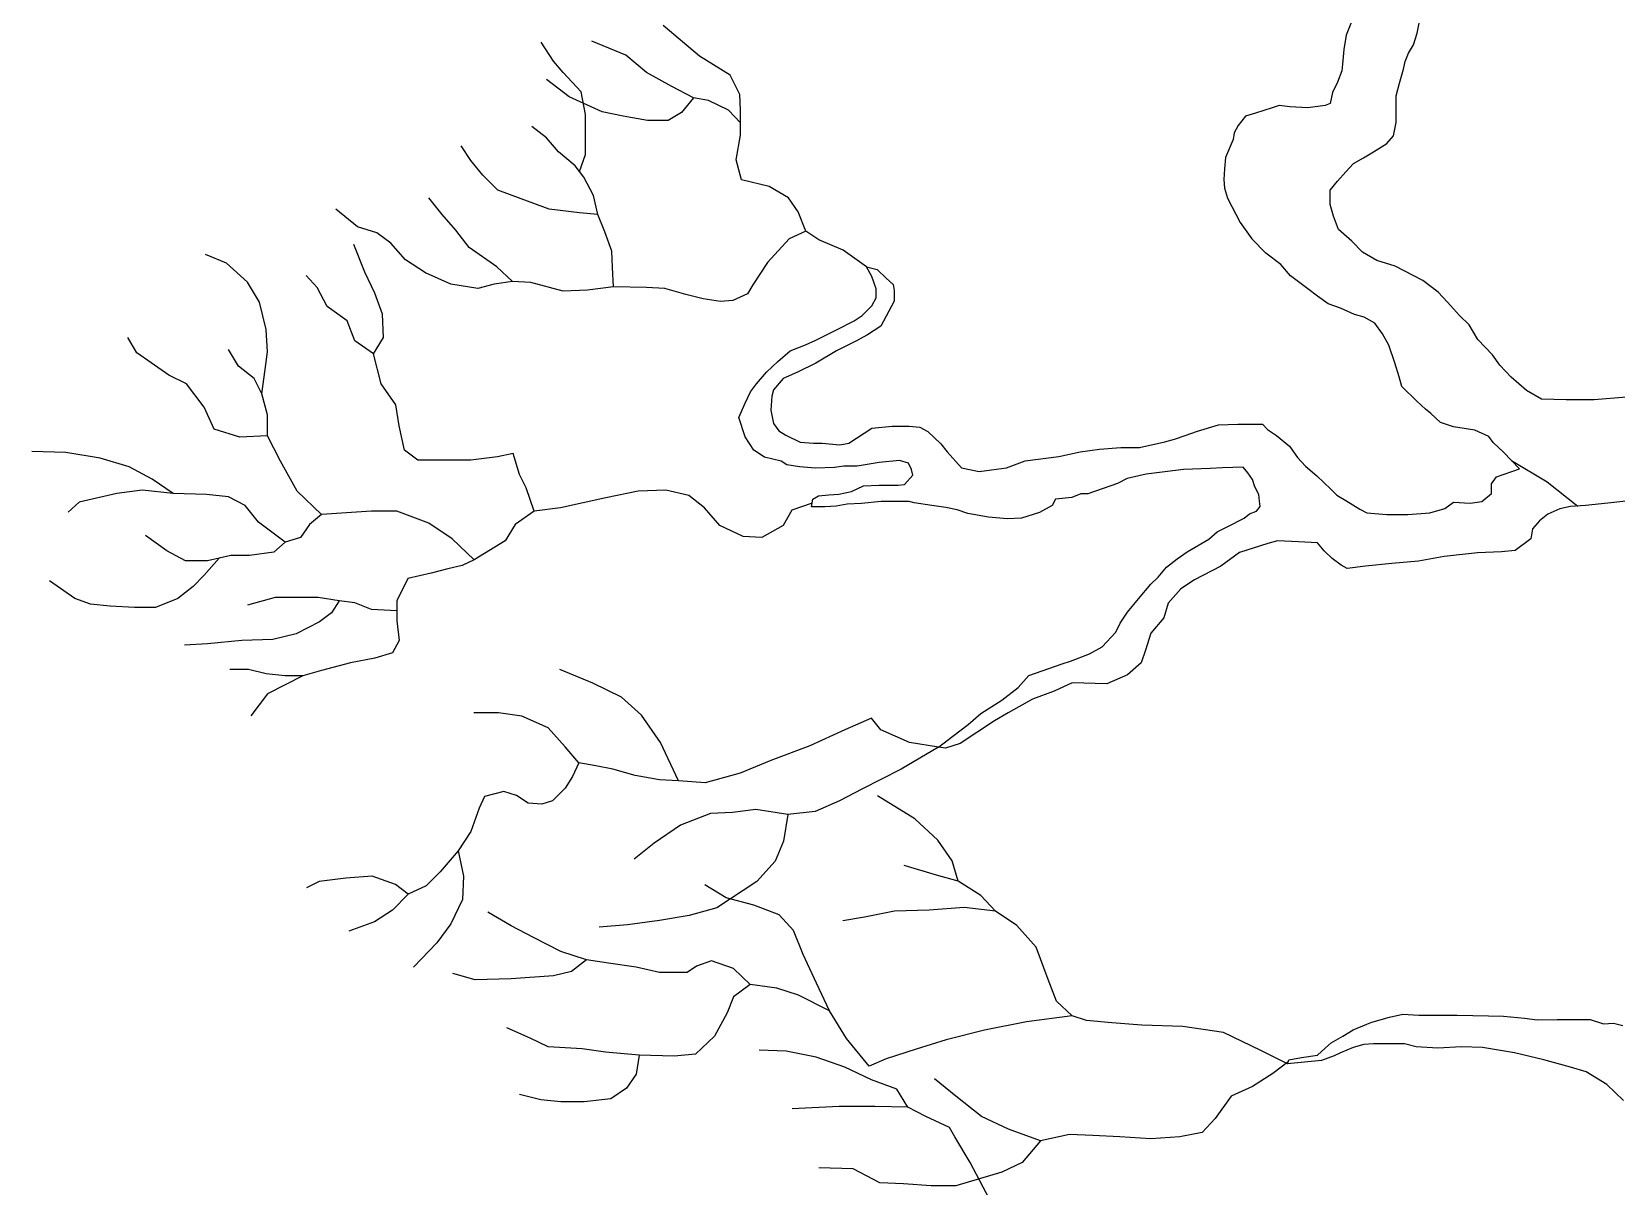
# Model space of a CAD drawing. Header units: millimetres. Extents: x -8050 to 7892, y -21 to 20150.
# Drawn here: x -8050 to -4288, y 13272 to 16012 of the extents above; entities that cross this region are included whole.
import ezdxf

# ---------------------------------------------------------------- set-up
doc = ezdxf.new("R2010")
doc.units = ezdxf.units.MM
doc.layers.add('ceco.net 158', color=7, linetype='Continuous')

msp = doc.modelspace()

# ---------------------------------------------------------------- linework, layer by layer
at = {"layer": 'ceco.net 158'}
for p, q in [((-6464, 15954.4), (-6550.7, 16026.7)), ((-4915.1, 16039.3), (-4929.2, 16004.3)), ((-4761, 16008.7), (-4755.1, 16036.4)), ((-6639.6, 15956.4), (-6720.2, 15989.5)), ((-4929.2, 16004.3), (-4934.8, 15970)), ((-4769, 15980.9), (-4761, 16008.7)), ((-6811.1, 15942), (-6840, 15987.4)), ((-6590, 15915.1), (-6639.6, 15956.4)), ((-6391.6, 15908.9), (-6464, 15954.4)), ((-4934.8, 15970), (-4938.2, 15935.3)), ((-4788.8, 15941.3), (-4780.9, 15961.1)), ((-4780.9, 15961.1), (-4769, 15980.9)), ((-6788.4, 15915.1), (-6811.1, 15942)), ((-6745, 15869.7), (-6788.4, 15915.1)), ((-6530.1, 15882.1), (-6590, 15915.1)), ((-4939.4, 15919.1), (-4949.8, 15892.5)), ((-4938.2, 15935.3), (-4939.4, 15919.1)), ((-4802.7, 15889.7), (-4792.8, 15923.4)), ((-4792.8, 15923.4), (-4788.8, 15941.3)), ((-6773.9, 15857.3), (-6827.6, 15898.6)), ((-6478.4, 15855.2), (-6530.1, 15882.1)), ((-6368.9, 15863.5), (-6391.6, 15908.9)), ((-4949.8, 15892.5), (-4961.4, 15868.3)), ((-4810.6, 15860), (-4802.7, 15889.7)), ((-6695.4, 15822.2), (-6773.9, 15857.3)), ((-6734.6, 15816), (-6745, 15869.7)), ((-6478.4, 15855.2), (-6507.4, 15820.1)), ((-6443.3, 15849), (-6478.4, 15855.2)), ((-6395.8, 15826.3), (-6443.3, 15849)), ((-6366.9, 15826.3), (-6368.9, 15863.5)), ((-4967.1, 15841.7), (-4978.7, 15837.1)), ((-4961.4, 15868.3), (-4967.1, 15841.7)), ((-4810.6, 15836.2), (-4810.6, 15860)), ((-6734.6, 15766.4), (-6734.6, 15816)), ((-6645.8, 15811.8), (-6695.4, 15822.2)), ((-6587.9, 15801.5), (-6645.8, 15811.8)), ((-6538.4, 15801.5), (-6587.9, 15801.5)), ((-6507.4, 15820.1), (-6538.4, 15801.5)), ((-6366.9, 15796.3), (-6395.8, 15826.3)), ((-6366.9, 15766.4), (-6366.9, 15826.3)), ((-5168.3, 15811.6), (-5185.7, 15789.7)), ((-5144.1, 15818.6), (-5168.3, 15811.6)), ((-5104.7, 15831.3), (-5144.1, 15818.6)), ((-5088.6, 15837.1), (-5104.7, 15831.3)), ((-5063.1, 15833.6), (-5088.6, 15837.1)), ((-5020.3, 15831.3), (-5063.1, 15833.6)), ((-4978.7, 15837.1), (-5020.3, 15831.3)), ((-4810.6, 15796.5), (-4810.6, 15836.2)), ((-6827.6, 15760.2), (-6862.7, 15787)), ((-6734.6, 15720.9), (-6734.6, 15766.4)), ((-6377.2, 15708.5), (-6366.9, 15766.4)), ((-5194.9, 15772.3), (-5197.3, 15756.1)), ((-5185.7, 15789.7), (-5194.9, 15772.3)), ((-4832.4, 15747), (-4816.6, 15764.8)), ((-4816.6, 15764.8), (-4810.6, 15796.5)), ((-7007.4, 15706.5), (-7030.1, 15741.6)), ((-6798.7, 15727.1), (-6827.6, 15760.2)), ((-6759.4, 15694.1), (-6798.7, 15727.1)), ((-5197.3, 15756.1), (-5215.8, 15713.4)), ((-4888, 15713.2), (-4864.2, 15727.1)), ((-4864.2, 15727.1), (-4832.4, 15747)), ((-6978.5, 15671.4), (-7007.4, 15706.5)), ((-6738.8, 15667.2), (-6759.4, 15694.1)), ((-6749.1, 15680.7), (-6734.6, 15720.9)), ((-6364.8, 15661), (-6377.2, 15708.5)), ((-5215.8, 15713.4), (-5218.1, 15686.8)), ((-4929.6, 15679.5), (-4911.8, 15699.4)), ((-4911.8, 15699.4), (-4888, 15713.2)), ((-6943.3, 15636.2), (-6978.5, 15671.4)), ((-6716, 15623.8), (-6738.8, 15667.2)), ((-6298.7, 15644.5), (-6364.8, 15661)), ((-5218.1, 15686.8), (-5219.2, 15661.3)), ((-5219.2, 15661.3), (-5218.1, 15640.5)), ((-4967.3, 15635.9), (-4949.4, 15657.7)), ((-4949.4, 15657.7), (-4929.6, 15679.5)), ((-7075.6, 15578.4), (-7106.6, 15617.6)), ((-6887.5, 15615.6), (-6943.3, 15636.2)), ((-6821.4, 15590.8), (-6887.5, 15615.6)), ((-6705.7, 15578.4), (-6716, 15623.8)), ((-6253.2, 15617.6), (-6298.7, 15644.5)), ((-6230.5, 15584.6), (-6253.2, 15617.6)), ((-5218.1, 15640.5), (-5211.1, 15617.4)), ((-5211.1, 15617.4), (-5181.1, 15559.6)), ((-4967.3, 15602.2), (-4967.3, 15635.9)), ((-7276, 15549.5), (-7327.6, 15590.8)), ((-7042.5, 15541.2), (-7075.6, 15578.4)), ((-6749.1, 15582.5), (-6821.4, 15590.8)), ((-6705.7, 15578.4), (-6749.1, 15582.5)), ((-6689.2, 15537.1), (-6705.7, 15578.4)), ((-6211.9, 15539.1), (-6230.5, 15584.6)), ((-4959.4, 15574.5), (-4967.3, 15602.2)), ((-4947.5, 15542.7), (-4959.4, 15574.5)), ((-7230.5, 15535), (-7276, 15549.5)), ((-7011.5, 15499.9), (-7042.5, 15541.2)), ((-6672.7, 15491.6), (-6689.2, 15537.1)), ((-6211.9, 15539.1), (-6251.1, 15520.6)), ((-6180.9, 15518.5), (-6211.9, 15539.1)), ((-5181.1, 15559.6), (-5153.1, 15520.3)), ((-4915.7, 15515), (-4947.5, 15542.7)), ((-7259.1, 15441.7), (-7285.3, 15507.3)), ((-7197.5, 15510.2), (-7230.5, 15535)), ((-7162.3, 15471), (-7197.5, 15510.2)), ((-6945.4, 15454.5), (-7011.5, 15499.9)), ((-6251.1, 15520.6), (-6302.8, 15464.8)), ((-6123, 15493.7), (-6180.9, 15518.5)), ((-5119.8, 15487), (-5153.1, 15520.3)), ((-4890, 15489.2), (-4915.7, 15515)), ((-7587.4, 15462.7), (-7637.3, 15483.7)), ((-7537.5, 15418), (-7587.4, 15462.7)), ((-7114.8, 15440), (-7162.3, 15471)), ((-6670.6, 15452.4), (-6672.7, 15491.6)), ((-6302.8, 15464.8), (-6337.9, 15411.1)), ((-6067.8, 15454.5), (-6123, 15493.7)), ((-5084.4, 15459.9), (-5119.8, 15487)), ((-4856.2, 15469.4), (-4890, 15489.2)), ((-4812.6, 15455.5), (-4856.2, 15469.4)), ((-7372, 15404.9), (-7398.3, 15433.8)), ((-7235.4, 15391.8), (-7259.1, 15441.7)), ((-7054.9, 15413.1), (-7114.8, 15440)), ((-6908.2, 15419.3), (-6945.4, 15454.5)), ((-6668.5, 15406.9), (-6670.6, 15452.4)), ((-6055.2, 15431.4), (-6067.8, 15454.5)), ((-6067.8, 15454.5), (-6042.6, 15448.2)), ((-6044.7, 15401.9), (-6055.2, 15431.4)), ((-6042.6, 15448.2), (-6021.5, 15427.2)), ((-6021.5, 15427.2), (-6004.7, 15412.4)), ((-5061.5, 15432.8), (-5084.4, 15459.9)), ((-5019.8, 15401.6), (-5061.5, 15432.8)), ((-4747.2, 15422.1), (-4812.6, 15455.5)), ((-7508.6, 15370.7), (-7537.5, 15418)), ((-7348.4, 15360.2), (-7372, 15404.9)), ((-7217, 15341.9), (-7235.4, 15391.8)), ((-6990.9, 15402.8), (-7054.9, 15413.1)), ((-6951.6, 15413.1), (-6990.9, 15402.8)), ((-6908.2, 15419.3), (-6951.6, 15413.1)), ((-6864.8, 15417.3), (-6908.2, 15419.3)), ((-6788.4, 15396.6), (-6864.8, 15417.3)), ((-6730.5, 15398.7), (-6788.4, 15396.6)), ((-6668.5, 15406.9), (-6730.5, 15398.7)), ((-6590, 15404.9), (-6668.5, 15406.9)), ((-6546.6, 15402.8), (-6590, 15404.9)), ((-6497, 15388.3), (-6546.6, 15402.8)), ((-6455.7, 15378), (-6497, 15388.3)), ((-6350.3, 15390.4), (-6385.5, 15373.9)), ((-6337.9, 15411.1), (-6350.3, 15390.4)), ((-6044.7, 15380.9), (-6044.7, 15401.9)), ((-6004.7, 15412.4), (-6002.6, 15397.7)), ((-6002.6, 15397.7), (-6002.6, 15372.5)), ((-4996.9, 15384.9), (-5019.8, 15401.6)), ((-4711, 15393.8), (-4747.2, 15422.1)), ((-4688.9, 15370.1), (-4711, 15393.8)), ((-7492.8, 15305.1), (-7508.6, 15370.7)), ((-7301.1, 15326.1), (-7348.4, 15360.2)), ((-6414.4, 15371.8), (-6455.7, 15378)), ((-6385.5, 15373.9), (-6414.4, 15371.8)), ((-6078.4, 15338.8), (-6055.2, 15361.9)), ((-6055.2, 15361.9), (-6044.7, 15380.9)), ((-6002.6, 15372.5), (-6034.2, 15313.5)), ((-4971.9, 15366.2), (-4996.9, 15384.9)), ((-4942.8, 15355.8), (-4971.9, 15366.2)), ((-4909.4, 15341.2), (-4942.8, 15355.8)), ((-4660.5, 15338.6), (-4688.9, 15370.1)), ((-7282.7, 15278.8), (-7301.1, 15326.1)), ((-7214.4, 15286.7), (-7217, 15341.9)), ((-6137.3, 15305.1), (-6097.3, 15326.2)), ((-6097.3, 15326.2), (-6078.4, 15338.8)), ((-6034.2, 15313.5), (-6065.7, 15292.5)), ((-4886.5, 15335), (-4909.4, 15341.2)), ((-4861.5, 15320.4), (-4886.5, 15335)), ((-4842.8, 15295.4), (-4861.5, 15320.4)), ((-4636.9, 15316.6), (-4660.5, 15338.6)), ((-4616.4, 15281.9), (-4636.9, 15316.6)), ((-7800.2, 15249.9), (-7821.2, 15286.7)), ((-7490.2, 15252.6), (-7492.8, 15305.1)), ((-7238, 15247.3), (-7282.7, 15278.8)), ((-7238, 15247.3), (-7214.4, 15286.7)), ((-6213, 15269.4), (-6187.8, 15279.9)), ((-6187.8, 15279.9), (-6137.3, 15305.1)), ((-6093.1, 15277.8), (-6139.4, 15254.6)), ((-6065.7, 15292.5), (-6093.1, 15277.8)), ((-4828.2, 15268.3), (-4842.8, 15295.4)), ((-4581.7, 15245.7), (-4616.4, 15281.9)), ((-7766, 15226.3), (-7800.2, 15249.9)), ((-7558.5, 15218.4), (-7582.2, 15257.8)), ((-7495.5, 15210.5), (-7490.2, 15252.6)), ((-7219.7, 15176.4), (-7238, 15247.3)), ((-6278.3, 15229.4), (-6248.8, 15254.6)), ((-6248.8, 15254.6), (-6213, 15269.4)), ((-6139.4, 15254.6), (-6187.8, 15225.2)), ((-4813.6, 15226.7), (-4828.2, 15268.3)), ((-4564.4, 15220.4), (-4581.7, 15245.7)), ((-7724, 15197.4), (-7766, 15226.3)), ((-7521.7, 15189.5), (-7558.5, 15218.4)), ((-7503.4, 15152.8), (-7495.5, 15210.5)), ((-6328.8, 15176.8), (-6305.6, 15204.1)), ((-6305.6, 15204.1), (-6278.3, 15229.4)), ((-6232, 15204.1), (-6265.7, 15189.4)), ((-6187.8, 15225.2), (-6232, 15204.1)), ((-4803.2, 15193.3), (-4813.6, 15226.7)), ((-4537.6, 15192.1), (-4564.4, 15220.4)), ((-7682, 15176.4), (-7724, 15197.4)), ((-7640, 15121.3), (-7682, 15176.4)), ((-7503.4, 15152.8), (-7521.7, 15189.5)), ((-7185.5, 15126.5), (-7219.7, 15176.4)), ((-6343.5, 15157.8), (-6328.8, 15176.8)), ((-6288.8, 15162.1), (-6293, 15147.3)), ((-6265.7, 15189.4), (-6288.8, 15162.1)), ((-4796.9, 15170.4), (-4803.2, 15193.3)), ((-4761.5, 15135), (-4796.9, 15170.4)), ((-4501.4, 15160.6), (-4537.6, 15192.1)), ((-4465.1, 15140.1), (-4501.4, 15160.6)), ((-7490.2, 15102.9), (-7503.4, 15152.8)), ((-7177.6, 15076.6), (-7185.5, 15126.5)), ((-6370.9, 15096.8), (-6356.1, 15130.5)), ((-6356.1, 15130.5), (-6343.5, 15157.8)), ((-6293, 15147.3), (-6295.1, 15113.7)), ((-4740.7, 15116.3), (-4761.5, 15135)), ((-4406.8, 15138.5), (-4465.1, 15140.1)), ((-4340.6, 15138.5), (-4406.8, 15138.5)), ((-4263.4, 15144.8), (-4340.6, 15138.5)), ((-7616.3, 15068.7), (-7640, 15121.3)), ((-7490.2, 15053), (-7490.2, 15102.9)), ((-6356.1, 15050.5), (-6370.9, 15096.8)), ((-6295.1, 15113.7), (-6295.1, 15113.7)), ((-6295.1, 15113.7), (-6288.8, 15082.1)), ((-4728.2, 15105.9), (-4740.7, 15116.3)), ((-4705.3, 15085.1), (-4728.2, 15105.9)), ((-7555.9, 15050.3), (-7616.3, 15068.7)), ((-7490.2, 15053), (-7555.9, 15050.3)), ((-7458.7, 14992.6), (-7490.2, 15053)), ((-7164.5, 15018.8), (-7177.6, 15076.6)), ((-6335.1, 15019), (-6356.1, 15050.5)), ((-6288.8, 15082.1), (-6276.2, 15065.3)), ((-6276.2, 15065.3), (-6259.3, 15054.7)), ((-6259.3, 15054.7), (-6225.7, 15037.9)), ((-6109.9, 15035.8), (-6055.2, 15071.6)), ((-6055.2, 15071.6), (-6006.8, 15075.8)), ((-6006.8, 15075.8), (-5966.8, 15075.8)), ((-5966.8, 15075.8), (-5941.6, 15073.7)), ((-5941.6, 15073.7), (-5922.6, 15063.2)), ((-5922.6, 15063.2), (-5891.1, 15033.7)), ((-5336.4, 15045.5), (-5311.4, 15053.8)), ((-5311.4, 15053.8), (-5282.3, 15064.2)), ((-5282.3, 15064.2), (-5232.3, 15078.8)), ((-5232.3, 15078.8), (-5186.5, 15080.9)), ((-5186.5, 15080.9), (-5128.1, 15080.9)), ((-5128.1, 15080.9), (-5115.6, 15068.4)), ((-5115.6, 15068.4), (-5094.8, 15053.8)), ((-5094.8, 15053.8), (-5063.6, 15028.8)), ((-4674, 15074.6), (-4705.3, 15085.1)), ((-4624.1, 15066.3), (-4674, 15074.6)), ((-4590.7, 15051.7), (-4624.1, 15066.3)), ((-4580.3, 15037.2), (-4590.7, 15051.7)), ((-7968.3, 15013.6), (-8049.7, 15016.2)), ((-7886.9, 15000.4), (-7968.3, 15013.6)), ((-7133, 14995.2), (-7164.5, 15018.8)), ((-6907.1, 15010.9), (-6943.8, 15003.1)), ((-6891.3, 14961.1), (-6907.1, 15010.9)), ((-6309.8, 15002.1), (-6335.1, 15019)), ((-6225.7, 15037.9), (-6194.1, 15035.8)), ((-6194.1, 15035.8), (-6173.1, 15035.8)), ((-6173.1, 15035.8), (-6131, 15031.6)), ((-6131, 15031.6), (-6109.9, 15035.8)), ((-5891.1, 15033.7), (-5876.3, 15014.8)), ((-5876.3, 15014.8), (-5842.7, 14976.9)), ((-5611.2, 15004.3), (-5560.7, 15014.8)), ((-5560.7, 15014.8), (-5514.4, 15021.1)), ((-5514.4, 15021.1), (-5463.9, 15025.3)), ((-5463.9, 15025.3), (-5419.7, 15025.3)), ((-5419.7, 15025.3), (-5359.4, 15039.2)), ((-5359.4, 15039.2), (-5336.4, 15045.5)), ((-5063.6, 15028.8), (-5044.8, 15001.7)), ((-4555.3, 15014.2), (-4580.3, 15037.2)), ((-4517.8, 14974.7), (-4555.3, 15014.2)), ((-7818.6, 14979.4), (-7886.9, 15000.4)), ((-7763.4, 14950.5), (-7818.6, 14979.4)), ((-7419.3, 14921.7), (-7458.7, 14992.6)), ((-7075.2, 14995.2), (-7133, 14995.2)), ((-7006.9, 14995.2), (-7075.2, 14995.2)), ((-6943.8, 15003.1), (-7006.9, 14995.2)), ((-6270.7, 14992.9), (-6309.8, 15002.1)), ((-6257.3, 14984.6), (-6270.7, 14992.9)), ((-6227.2, 14979.5), (-6257.3, 14984.6)), ((-6188.7, 14976.2), (-6227.2, 14979.5)), ((-6143.6, 14977.9), (-6188.7, 14976.2)), ((-6121.9, 14981.2), (-6143.6, 14977.9)), ((-6090.1, 14981.2), (-6121.9, 14981.2)), ((-6038.2, 14989.6), (-6090.1, 14981.2)), ((-5989.7, 14994.6), (-6038.2, 14989.6)), ((-5968, 14987.9), (-5989.7, 14994.6)), ((-5961.3, 14972.9), (-5968, 14987.9)), ((-5958, 14959.5), (-5961.3, 14972.9)), ((-5842.7, 14976.9), (-5800.6, 14968.5)), ((-5800.6, 14968.5), (-5771.1, 14972.7)), ((-5771.1, 14972.7), (-5735.3, 14976.9)), ((-5735.3, 14976.9), (-5691.1, 14993.7)), ((-5691.1, 14993.7), (-5611.2, 15004.3)), ((-5315.4, 14973.3), (-5404.3, 14962.2)), ((-5251.7, 14975.5), (-5315.4, 14973.3)), ((-5222.8, 14977), (-5251.7, 14975.5)), ((-5173.9, 14978.5), (-5222.8, 14977)), ((-5162.8, 14965.1), (-5173.9, 14978.5)), ((-5044.8, 15001.7), (-5026.1, 14980.9)), ((-5026.1, 14980.9), (-4999, 14958)), ((-4572, 14955.9), (-4517.8, 14974.7)), ((-4536.6, 14994.5), (-4452.3, 14944)), ((-7713.5, 14916.4), (-7763.4, 14950.5)), ((-6875.5, 14929.5), (-6891.3, 14961.1)), ((-6075, 14934.4), (-6038.2, 14936.1)), ((-6038.2, 14936.1), (-5993.1, 14936.1)), ((-5993.1, 14936.1), (-5978, 14937.7)), ((-5978, 14937.7), (-5958, 14959.5)), ((-5978, 14937.7), (-5978, 14937.7)), ((-5471.7, 14940), (-5542.3, 14915.4)), ((-5449.4, 14951.8), (-5471.7, 14940)), ((-5404.3, 14962.2), (-5449.4, 14951.8)), ((-5151.7, 14949.6), (-5162.8, 14965.1)), ((-5145.8, 14931.8), (-5151.7, 14949.6)), ((-4999, 14958), (-4965.7, 14926.8)), ((-4584.5, 14939.3), (-4572, 14955.9)), ((-4584.5, 14916.4), (-4584.5, 14939.3)), ((-4452.3, 14944), (-4378.8, 14886.5)), ((-7847.5, 14916.4), (-7936.8, 14895.4)), ((-7787.1, 14924.3), (-7847.5, 14916.4)), ((-7713.5, 14916.4), (-7787.1, 14924.3)), ((-7634.7, 14913.8), (-7713.5, 14916.4)), ((-7582.2, 14908.5), (-7634.7, 14913.8)), ((-7542.8, 14887.5), (-7582.2, 14908.5)), ((-7361.5, 14866.5), (-7419.3, 14921.7)), ((-6857.2, 14874.4), (-6875.5, 14929.5)), ((-6686.4, 14905.9), (-6794.1, 14882.3)), ((-6610.2, 14921.7), (-6686.4, 14905.9)), ((-6544.6, 14924.3), (-6610.2, 14921.7)), ((-6489.4, 14911.2), (-6544.6, 14924.3)), ((-6452.6, 14882.3), (-6489.4, 14911.2)), ((-6198.8, 14884.2), (-6195.4, 14902.6)), ((-6195.4, 14902.6), (-6182.1, 14911)), ((-6182.1, 14911), (-6157, 14912.7)), ((-6157, 14912.7), (-6133.6, 14914.3)), ((-6133.6, 14914.3), (-6103.5, 14921)), ((-6103.5, 14921), (-6075, 14934.4)), ((-6033.2, 14897.6), (-6080, 14892.6)), ((-6008.1, 14897.6), (-6033.2, 14897.6)), ((-5988.1, 14897.6), (-6008.1, 14897.6)), ((-5966.3, 14897.6), (-5988.1, 14897.6)), ((-5954.6, 14894.3), (-5966.3, 14897.6)), ((-5618.9, 14902.7), (-5627.4, 14887.8)), ((-5580.6, 14906.9), (-5618.9, 14902.7)), ((-5559.3, 14915.4), (-5580.6, 14906.9)), ((-5542.3, 14915.4), (-5559.3, 14915.4)), ((-5136.2, 14914), (-5145.8, 14931.8)), ((-5134.7, 14897.8), (-5136.2, 14914)), ((-5133.2, 14885.2), (-5134.7, 14897.8)), ((-4965.7, 14926.8), (-4951.1, 14912.2)), ((-4951.1, 14912.2), (-4930.3, 14899.7)), ((-4930.3, 14899.7), (-4896.9, 14878.9)), ((-4634.5, 14893.5), (-4607.4, 14897.6)), ((-4607.4, 14897.6), (-4584.5, 14916.4)), ((-4258.5, 14898.9), (-4308, 14893.2)), ((-7936.8, 14895.4), (-7963, 14871.8)), ((-7511.2, 14848.1), (-7542.8, 14887.5)), ((-7361.5, 14866.5), (-7390.4, 14842.9)), ((-7243.3, 14874.4), (-7361.5, 14866.5)), ((-7182.9, 14874.4), (-7243.3, 14874.4)), ((-7106.7, 14845.5), (-7182.9, 14874.4)), ((-6857.2, 14874.4), (-6901.8, 14842.9)), ((-6794.1, 14882.3), (-6857.2, 14874.4)), ((-6415.9, 14840.2), (-6452.6, 14882.3)), ((-6245.1, 14877), (-6266.1, 14840.2)), ((-6197.1, 14893.4), (-6245.1, 14877)), ((-6180.4, 14884.2), (-6198.8, 14884.2)), ((-6198.8, 14884.2), (-6198.8, 14884.2)), ((-6167, 14884.2), (-6180.4, 14884.2)), ((-6140.2, 14885.9), (-6167, 14884.2)), ((-6113.5, 14890.9), (-6140.2, 14885.9)), ((-6080, 14892.6), (-6113.5, 14890.9)), ((-5912.8, 14887.6), (-5954.6, 14894.3)), ((-5879.4, 14882.6), (-5912.8, 14887.6)), ((-5852.8, 14877.2), (-5879.4, 14882.6)), ((-5827.2, 14868.6), (-5852.8, 14877.2)), ((-5778.3, 14860.1), (-5827.2, 14868.6)), ((-5733.7, 14855.9), (-5778.3, 14860.1)), ((-5657.2, 14870.8), (-5699.7, 14858)), ((-5627.4, 14887.8), (-5657.2, 14870.8)), ((-5627.4, 14887.8), (-5627.4, 14887.8)), ((-5171.2, 14857.6), (-5158.3, 14868.3)), ((-5158.3, 14868.3), (-5142.1, 14874.1)), ((-5142.1, 14874.1), (-5133.2, 14885.2)), ((-4896.9, 14878.9), (-4880.3, 14870.5)), ((-4880.3, 14870.5), (-4832.4, 14866.4)), ((-4832.4, 14866.4), (-4782.4, 14866.4)), ((-4782.4, 14866.4), (-4730.3, 14870.5)), ((-4730.3, 14870.5), (-4694.9, 14881)), ((-4694.9, 14881), (-4674, 14895.5)), ((-4674, 14895.5), (-4634.5, 14893.5)), ((-4450.1, 14867.3), (-4470.4, 14851.7)), ((-4422.1, 14879.8), (-4450.1, 14867.3)), ((-4396.4, 14885.6), (-4422.1, 14879.8)), ((-4361.3, 14887.5), (-4396.4, 14885.6)), ((-4308, 14893.2), (-4361.3, 14887.5)), ((-7448.2, 14800.9), (-7511.2, 14848.1)), ((-7390.4, 14842.9), (-7411.4, 14811.4)), ((-7051.5, 14808.7), (-7106.7, 14845.5)), ((-6901.8, 14842.9), (-6925.5, 14803.5)), ((-6360.7, 14814), (-6415.9, 14840.2)), ((-6266.1, 14840.2), (-6316, 14811.4)), ((-5699.7, 14858), (-5733.7, 14855.9)), ((-5255, 14808.2), (-5235.7, 14825.4)), ((-5235.7, 14825.4), (-5209.9, 14838.2)), ((-5209.9, 14838.2), (-5171.2, 14857.6)), ((-5209.9, 14838.2), (-5209.9, 14838.2)), ((-4487.2, 14832.6), (-4490.7, 14808.7)), ((-4470.4, 14851.7), (-4487.2, 14832.6)), ((-7729.3, 14779.8), (-7779.2, 14816.6)), ((-7448.2, 14800.9), (-7474.5, 14777.2)), ((-7411.4, 14811.4), (-7448.2, 14800.9)), ((-6999, 14758.8), (-7051.5, 14808.7)), ((-6925.5, 14803.5), (-6999, 14758.8)), ((-6316, 14811.4), (-6360.7, 14814)), ((-5306.6, 14778.1), (-5255, 14808.2)), ((-5115.4, 14797.4), (-5182, 14776)), ((-5091.8, 14803.9), (-5115.4, 14797.4)), ((-5042.3, 14801.7), (-5091.8, 14803.9)), ((-4997.1, 14799.1), (-5042.3, 14801.7)), ((-4981.5, 14779.9), (-4997.1, 14799.1)), ((-4490.7, 14808.7), (-4527.9, 14781.1)), ((-7684.6, 14756.2), (-7729.3, 14779.8)), ((-7632.1, 14756.2), (-7684.6, 14756.2)), ((-7604.5, 14762.8), (-7640, 14722.1)), ((-7576.9, 14769.3), (-7632.1, 14756.2)), ((-7532.3, 14769.3), (-7576.9, 14769.3)), ((-7474.5, 14777.2), (-7532.3, 14769.3)), ((-6999, 14758.8), (-7027.9, 14745.7)), ((-5356, 14741.6), (-5330.2, 14760.9)), ((-5330.2, 14760.9), (-5306.6, 14778.1)), ((-5182, 14776), (-5227.1, 14743.7)), ((-4962.4, 14762), (-4981.5, 14779.9)), ((-4940.8, 14746.4), (-4962.4, 14762)), ((-4821.1, 14750), (-4883.4, 14744)), ((-4757.7, 14756), (-4821.1, 14750)), ((-4696.6, 14766.8), (-4757.7, 14756)), ((-4617.6, 14775.2), (-4696.6, 14766.8)), ((-4560.2, 14777.5), (-4617.6, 14775.2)), ((-4527.9, 14781.1), (-4560.2, 14777.5)), ((-7640, 14722.1), (-7666.2, 14695.8)), ((-7156.6, 14714.2), (-7182.9, 14661.7)), ((-7101.5, 14727.3), (-7156.6, 14714.2)), ((-7062.1, 14737.8), (-7101.5, 14727.3)), ((-7027.9, 14745.7), (-7062.1, 14737.8)), ((-5392.5, 14700.8), (-5375.3, 14718)), ((-5375.3, 14718), (-5356, 14741.6)), ((-5289.4, 14711.5), (-5321.6, 14690.1)), ((-5227.1, 14743.7), (-5289.4, 14711.5)), ((-4926.4, 14738.1), (-4940.8, 14746.4)), ((-4883.4, 14744), (-4926.4, 14738.1)), ((-7947.3, 14666.9), (-8007.7, 14708.9)), ((-7666.2, 14695.8), (-7703, 14666.9)), ((-5422.5, 14666.4), (-5392.5, 14700.8)), ((-5321.6, 14690.1), (-5351.7, 14655.7)), ((-7910.5, 14653.8), (-7947.3, 14666.9)), ((-7863.2, 14648.5), (-7910.5, 14653.8)), ((-7805.4, 14645.9), (-7863.2, 14648.5)), ((-7755.5, 14645.9), (-7805.4, 14645.9)), ((-7703, 14666.9), (-7755.5, 14645.9)), ((-7471.8, 14669.5), (-7537.5, 14651.2)), ((-7421.9, 14669.5), (-7471.8, 14669.5)), ((-7369.4, 14669.5), (-7421.9, 14669.5)), ((-7319.5, 14661.7), (-7369.4, 14669.5)), ((-7319.5, 14661.7), (-7337.9, 14632.8)), ((-7282.7, 14656.4), (-7319.5, 14661.7)), ((-7243.3, 14640.7), (-7282.7, 14656.4)), ((-7182.9, 14638), (-7243.3, 14640.7)), ((-7182.9, 14661.7), (-7182.9, 14614.4)), ((-5465.5, 14608.4), (-5448.3, 14634.2)), ((-5448.3, 14634.2), (-5422.5, 14666.4)), ((-5351.7, 14655.7), (-5362.4, 14621.3)), ((-7366.8, 14611.8), (-7421.9, 14582.9)), ((-7337.9, 14632.8), (-7366.8, 14611.8)), ((-7182.9, 14614.4), (-7177.6, 14567.1)), ((-5476.3, 14587), (-5465.5, 14608.4)), ((-5362.4, 14621.3), (-5392.5, 14584.8)), ((-7632.1, 14559.2), (-7687.2, 14556.6)), ((-7550.6, 14567.1), (-7632.1, 14559.2)), ((-7477.1, 14569.7), (-7550.6, 14567.1)), ((-7421.9, 14582.9), (-7477.1, 14569.7)), ((-7177.6, 14567.1), (-7193.4, 14538.2)), ((-5508.5, 14552.6), (-5476.3, 14587)), ((-5392.5, 14584.8), (-5405.4, 14544)), ((-7235.4, 14525.1), (-7293.2, 14514.6)), ((-7193.4, 14538.2), (-7235.4, 14525.1)), ((-5583.7, 14518.2), (-5538.5, 14535.4)), ((-5538.5, 14535.4), (-5508.5, 14552.6)), ((-5405.4, 14544), (-5416.1, 14514)), ((-7534.9, 14498.8), (-7579.5, 14498.8)), ((-7492.8, 14488.3), (-7534.9, 14498.8)), ((-7448.2, 14483.1), (-7492.8, 14488.3)), ((-7361.5, 14496.2), (-7406.2, 14483.1)), ((-7293.2, 14514.6), (-7361.5, 14496.2)), ((-6717.9, 14465.9), (-6795.9, 14498.6)), ((-5708.2, 14456), (-5682.5, 14483.9)), ((-5682.5, 14483.9), (-5603, 14511.8)), ((-5603, 14511.8), (-5583.7, 14518.2)), ((-5448.3, 14486), (-5497.7, 14464.6)), ((-5416.1, 14514), (-5448.3, 14486)), ((-7448.2, 14462.1), (-7490.2, 14441.1)), ((-7406.2, 14483.1), (-7448.2, 14462.1)), ((-7406.2, 14483.1), (-7448.2, 14483.1)), ((-6649.9, 14433.2), (-6717.9, 14465.9)), ((-5746.9, 14425.9), (-5708.2, 14456)), ((-5622.3, 14447.4), (-5673.9, 14428.1)), ((-5579.4, 14466.7), (-5622.3, 14447.4)), ((-5497.7, 14464.6), (-5579.4, 14466.7)), ((-7490.2, 14441.1), (-7529.6, 14388.5)), ((-6602.1, 14390.4), (-6649.9, 14433.2)), ((-5796.3, 14393.7), (-5746.9, 14425.9)), ((-5673.9, 14428.1), (-5731.9, 14395.8)), ((-6941.8, 14395.4), (-6999.7, 14395.4)), ((-6886.4, 14387.9), (-6941.8, 14395.4)), ((-6823.5, 14360.2), (-6886.4, 14387.9)), ((-6556.9, 14325), (-6602.1, 14390.4)), ((-6056.2, 14382.9), (-6119.1, 14355.2)), ((-6033.6, 14355.2), (-6056.2, 14382.9)), ((-5764.1, 14376.5), (-5845.7, 14322.8)), ((-5826.4, 14367.9), (-5796.3, 14393.7)), ((-5731.9, 14395.8), (-5764.1, 14376.5)), ((-6783.3, 14314.9), (-6823.5, 14360.2)), ((-6119.1, 14355.2), (-6202.1, 14317.5)), ((-5965.6, 14325), (-6033.6, 14355.2)), ((-5897.3, 14314.2), (-5862.9, 14340)), ((-5862.9, 14340), (-5826.4, 14367.9)), ((-6750.6, 14277.2), (-6783.3, 14314.9)), ((-6514.1, 14234.5), (-6556.9, 14325)), ((-6202.1, 14317.5), (-6295.2, 14282.2)), ((-5897.3, 14314.2), (-5985.8, 14262.1)), ((-5897.3, 14314.2), (-5965.6, 14325)), ((-5880.1, 14312.1), (-5897.3, 14314.2)), ((-5845.7, 14322.8), (-5880.1, 14312.1)), ((-6750.6, 14277.2), (-6765.7, 14244.5)), ((-6710.3, 14269.7), (-6750.6, 14277.2)), ((-6670.1, 14262.1), (-6710.3, 14269.7)), ((-6617.2, 14247), (-6670.1, 14262.1)), ((-6295.2, 14282.2), (-6368.2, 14252.1)), ((-5985.8, 14262.1), (-6078.8, 14214.3)), ((-6765.7, 14244.5), (-6783.3, 14216.9)), ((-6559.4, 14237), (-6617.2, 14247)), ((-6514.1, 14234.5), (-6559.4, 14237)), ((-6451.2, 14229.4), (-6514.1, 14234.5)), ((-6368.2, 14252.1), (-6451.2, 14229.4)), ((-6974.5, 14196.7), (-6987.1, 14169.1)), ((-6929.2, 14209.3), (-6974.5, 14196.7)), ((-6899, 14199.2), (-6929.2, 14209.3)), ((-6871.3, 14181.6), (-6899, 14199.2)), ((-6813.5, 14186.7), (-6838.6, 14179.1)), ((-6783.3, 14216.9), (-6813.5, 14186.7)), ((-6131.7, 14186.7), (-6189.5, 14161.5)), ((-6078.8, 14214.3), (-6131.7, 14186.7)), ((-5953.1, 14144.4), (-6041.5, 14198.5)), ((-6987.1, 14169.1), (-7007.2, 14113.7)), ((-6838.6, 14179.1), (-6871.3, 14181.6)), ((-6438.6, 14156.5), (-6509.1, 14128.8)), ((-6385.8, 14159), (-6438.6, 14156.5)), ((-6330.4, 14166.5), (-6385.8, 14159)), ((-6255, 14154), (-6330.4, 14166.5)), ((-6255, 14154), (-6265, 14091.1)), ((-6189.5, 14161.5), (-6255, 14154)), ((-7007.2, 14113.7), (-7037.4, 14068.4)), ((-6509.1, 14128.8), (-6572, 14086.1)), ((-5898.9, 14093.1), (-5953.1, 14144.4)), ((-6572, 14086.1), (-6619.8, 14048.3)), ((-6265, 14091.1), (-6285.1, 14043.3)), ((-5864.7, 14044.6), (-5898.9, 14093.1)), ((-7037.4, 14068.4), (-7080.2, 14018.1)), ((-7037.4, 14068.4), (-7024.8, 14008.1)), ((-6285.1, 14043.3), (-6327.9, 13995.5)), ((-5901.7, 14010.4), (-5978.7, 14033.2)), ((-5850.4, 13996.1), (-5864.7, 14044.6)), ((-7367, 13995.5), (-7397.2, 13980.4)), ((-7304.1, 14003.1), (-7367, 13995.5)), ((-7241.2, 14008.1), (-7304.1, 14003.1)), ((-7185.8, 13988), (-7241.2, 14008.1)), ((-7080.2, 14018.1), (-7112.9, 13985.4)), ((-7024.8, 14008.1), (-7027.3, 13952.7)), ((-6327.9, 13995.5), (-6423.5, 13932.6)), ((-5850.4, 13996.1), (-5901.7, 14010.4)), ((-5796.2, 13961.9), (-5850.4, 13996.1)), ((-7155.6, 13965.3), (-7193.4, 13927.6)), ((-7155.6, 13965.3), (-7185.8, 13988)), ((-7112.9, 13985.4), (-7155.6, 13965.3)), ((-6400.7, 13956.2), (-6452, 13987.6)), ((-5762, 13924.9), (-5796.2, 13961.9)), ((-7193.4, 13927.6), (-7236.1, 13899.9)), ((-7027.3, 13952.7), (-7055, 13894.9)), ((-6911.6, 13889.9), (-6966.9, 13922.6)), ((-6423.5, 13932.6), (-6488.9, 13915)), ((-6335.1, 13939.1), (-6400.7, 13956.2)), ((-6275.3, 13916.3), (-6335.1, 13939.1)), ((-6001.5, 13924.9), (-6072.8, 13910.6)), ((-5918.9, 13927.7), (-6001.5, 13924.9)), ((-5836.2, 13933.4), (-5918.9, 13927.7)), ((-5762, 13924.9), (-5836.2, 13933.4)), ((-5710.7, 13890.7), (-5762, 13924.9)), ((-7236.1, 13899.9), (-7296.5, 13877.3)), ((-7055, 13894.9), (-7087.7, 13849.6)), ((-6858.8, 13862.2), (-6911.6, 13889.9)), ((-6634.9, 13892.4), (-6702.8, 13887.3)), ((-6559.4, 13902.4), (-6634.9, 13892.4)), ((-6488.9, 13915), (-6559.4, 13902.4)), ((-6241, 13879.3), (-6275.3, 13916.3)), ((-6072.8, 13910.6), (-6124.1, 13902.1)), ((-5665.1, 13839.4), (-5710.7, 13890.7)), ((-7087.7, 13849.6), (-7143.1, 13791.8)), ((-6793.4, 13829.5), (-6858.8, 13862.2)), ((-6218.2, 13822.3), (-6241, 13879.3)), ((-6733, 13809.4), (-6793.4, 13829.5)), ((-6733, 13809.4), (-6768.2, 13781.7)), ((-6680.1, 13801.8), (-6733, 13809.4)), ((-6436.1, 13806.9), (-6471.3, 13794.3)), ((-6383.3, 13789.2), (-6436.1, 13806.9)), ((-6186.9, 13753.8), (-6218.2, 13822.3)), ((-5636.6, 13762.4), (-5665.1, 13839.4)), ((-6997.1, 13761.6), (-7050, 13776.7)), ((-6811, 13771.6), (-6911.6, 13764.1)), ((-6768.2, 13781.7), (-6811, 13771.6)), ((-6614.7, 13791.8), (-6680.1, 13801.8)), ((-6559.4, 13779.2), (-6614.7, 13791.8)), ((-6494, 13779.2), (-6559.4, 13779.2)), ((-6471.3, 13794.3), (-6494, 13779.2)), ((-6343.7, 13751), (-6383.3, 13789.2)), ((-6911.6, 13764.1), (-6997.1, 13761.6)), ((-6343.7, 13751), (-6383.3, 13721.3)), ((-6281, 13742.4), (-6343.7, 13751)), ((-6229.6, 13725.3), (-6281, 13742.4)), ((-6155.5, 13688.3), (-6186.9, 13753.8)), ((-5616.6, 13711.1), (-5636.6, 13762.4)), ((-6383.3, 13721.3), (-6398.4, 13683.6)), ((-6155.5, 13688.3), (-6229.6, 13725.3)), ((-5579.6, 13676.9), (-5616.6, 13711.1)), ((-6398.4, 13683.6), (-6428.6, 13628.3)), ((-6115.6, 13622.7), (-6155.5, 13688.3)), ((-5687.9, 13662.6), (-5787.7, 13642.7)), ((-5579.6, 13676.9), (-5687.9, 13662.6)), ((-5545.3, 13665.5), (-5579.6, 13676.9)), ((-5485.5, 13659.8), (-5545.3, 13665.5)), ((-5414.2, 13654.1), (-5485.5, 13659.8)), ((-4912.7, 13643.5), (-4880.4, 13656.8)), ((-4880.4, 13656.8), (-4868.2, 13661.3)), ((-4868.2, 13661.3), (-4825.9, 13673.5)), ((-4825.9, 13673.5), (-4794.8, 13680.2)), ((-4794.8, 13680.2), (-4757, 13678)), ((-4757, 13678), (-4703.7, 13678)), ((-4703.7, 13678), (-4665.9, 13678)), ((-4665.9, 13678), (-4591.4, 13676.8)), ((-4591.4, 13676.8), (-4555.8, 13675.7)), ((-4555.8, 13675.7), (-4505.8, 13671.3)), ((-4505.8, 13671.3), (-4475.8, 13666.8)), ((-4475.8, 13666.8), (-4428, 13667.9)), ((-4428, 13667.9), (-4392.4, 13667.9)), ((-4392.4, 13667.9), (-4372.4, 13667.9)), ((-4372.4, 13667.9), (-4350.1, 13667.9)), ((-4350.1, 13667.9), (-4318.6, 13657.5)), ((-4318.6, 13657.5), (-4294.8, 13658.9)), ((-4294.8, 13658.9), (-4272.4, 13653.3)), ((-6866.3, 13623.2), (-6921.7, 13648.4)), ((-6823.5, 13603.1), (-6866.3, 13623.2)), ((-6428.6, 13628.3), (-6473.8, 13585.5)), ((-6061.4, 13557.1), (-6115.6, 13622.7)), ((-5878.9, 13619.9), (-5950.2, 13597.1)), ((-5787.7, 13642.7), (-5878.9, 13619.9)), ((-5317.2, 13651.2), (-5414.2, 13654.1)), ((-5220.3, 13637), (-5317.2, 13651.2)), ((-5131.9, 13594.2), (-5220.3, 13637)), ((-4964.9, 13612.4), (-4937.1, 13627.9)), ((-4937.1, 13627.9), (-4912.7, 13643.5)), ((-6743, 13598.1), (-6823.5, 13603.1)), ((-6687.7, 13590.5), (-6743, 13598.1)), ((-6607.2, 13583), (-6687.7, 13590.5)), ((-6607.2, 13583), (-6614.7, 13537.7)), ((-6524.2, 13580.5), (-6607.2, 13583)), ((-6473.8, 13585.5), (-6524.2, 13580.5)), ((-6258.4, 13592.9), (-6323, 13595)), ((-6187.7, 13578.8), (-6258.4, 13592.9)), ((-5950.2, 13597.1), (-6021.5, 13574.3)), ((-5068.3, 13562.4), (-5131.9, 13594.2)), ((-5034.9, 13577.9), (-4997.1, 13583.5)), ((-4997.1, 13583.5), (-4979.4, 13600.1)), ((-4957.4, 13581.5), (-4987.9, 13570.7)), ((-4979.4, 13600.1), (-4964.9, 13612.4)), ((-4943, 13588.7), (-4957.4, 13581.5)), ((-4912.5, 13601.2), (-4943, 13588.7)), ((-4887.3, 13608.4), (-4912.5, 13601.2)), ((-4864, 13610.2), (-4887.3, 13608.4)), ((-4822.6, 13610.2), (-4864, 13610.2)), ((-4790.3, 13610.2), (-4822.6, 13610.2)), ((-4763.3, 13603), (-4790.3, 13610.2)), ((-4711.2, 13599.5), (-4763.3, 13603)), ((-4655.5, 13603), (-4711.2, 13599.5)), ((-4605.2, 13601.2), (-4655.5, 13603)), ((-4529.8, 13588.7), (-4605.2, 13601.2)), ((-4459.7, 13572.5), (-4529.8, 13588.7)), ((-6119, 13554.6), (-6187.7, 13578.8)), ((-6056.4, 13524.3), (-6119, 13554.6)), ((-6021.5, 13574.3), (-6061.4, 13557.1)), ((-5066.6, 13567.4), (-5103.3, 13539.6)), ((-5068.3, 13562.4), (-5065, 13572.4)), ((-4987.9, 13570.7), (-5068.3, 13562.4)), ((-5065, 13572.4), (-5034.9, 13577.9)), ((-4396.8, 13554.5), (-4459.7, 13572.5)), ((-4359.1, 13543.8), (-4396.8, 13554.5)), ((-4310.5, 13513.2), (-4359.1, 13543.8)), ((-6614.7, 13537.7), (-6637.4, 13505)), ((-5995.8, 13502.1), (-6056.4, 13524.3)), ((-5855.7, 13486.2), (-5906.5, 13526.9)), ((-5151.6, 13509.1), (-5202.4, 13486.2)), ((-5103.3, 13539.6), (-5151.6, 13509.1)), ((-4271, 13475.5), (-4310.5, 13513.2)), ((-6841.2, 13477.4), (-6891.5, 13489.9)), ((-6793.4, 13472.3), (-6841.2, 13477.4)), ((-6738, 13472.3), (-6793.4, 13472.3)), ((-6675.1, 13479.9), (-6738, 13472.3)), ((-6637.4, 13505), (-6675.1, 13479.9)), ((-5969.5, 13459.7), (-5995.8, 13502.1)), ((-5794.7, 13437.9), (-5855.7, 13486.2)), ((-5202.4, 13486.2), (-5240.5, 13432.9)), ((-6133.1, 13461.7), (-6244.2, 13455.6)), ((-6048.3, 13461.7), (-6133.1, 13461.7)), ((-5969.5, 13459.7), (-6048.3, 13461.7)), ((-5927.1, 13437.5), (-5969.5, 13459.7)), ((-5870.5, 13411.2), (-5927.1, 13437.5)), ((-5731.1, 13407.5), (-5794.7, 13437.9)), ((-5240.5, 13432.9), (-5271, 13399.8)), ((-5858.4, 13389), (-5870.5, 13411.2)), ((-5654.9, 13379.5), (-5731.1, 13407.5)), ((-5586.2, 13394.7), (-5654.9, 13379.5)), ((-5530.3, 13392.2), (-5586.2, 13394.7)), ((-5271, 13399.8), (-5324.4, 13389.7)), ((-5822, 13328.4), (-5858.4, 13389)), ((-5654.9, 13379.5), (-5698.1, 13328.7)), ((-5466.8, 13389.7), (-5530.3, 13392.2)), ((-5393.1, 13384.6), (-5466.8, 13389.7)), ((-5324.4, 13389.7), (-5393.1, 13384.6)), ((-5775.6, 13241.6), (-5822, 13328.4)), ((-5698.1, 13328.7), (-5746.4, 13305.8)), ((-6099.7, 13313.4), (-6181, 13316)), ((-6036.1, 13280.4), (-6099.7, 13313.4)), ((-5980.2, 13277.9), (-6036.1, 13280.4)), ((-5746.4, 13305.8), (-5855.7, 13272.8)), ((-5914.1, 13272.8), (-5980.2, 13277.9)), ((-5855.7, 13272.8), (-5914.1, 13272.8))]:
    msp.add_line(p, q, dxfattribs=at)

doc.saveas('drawing.dxf')
